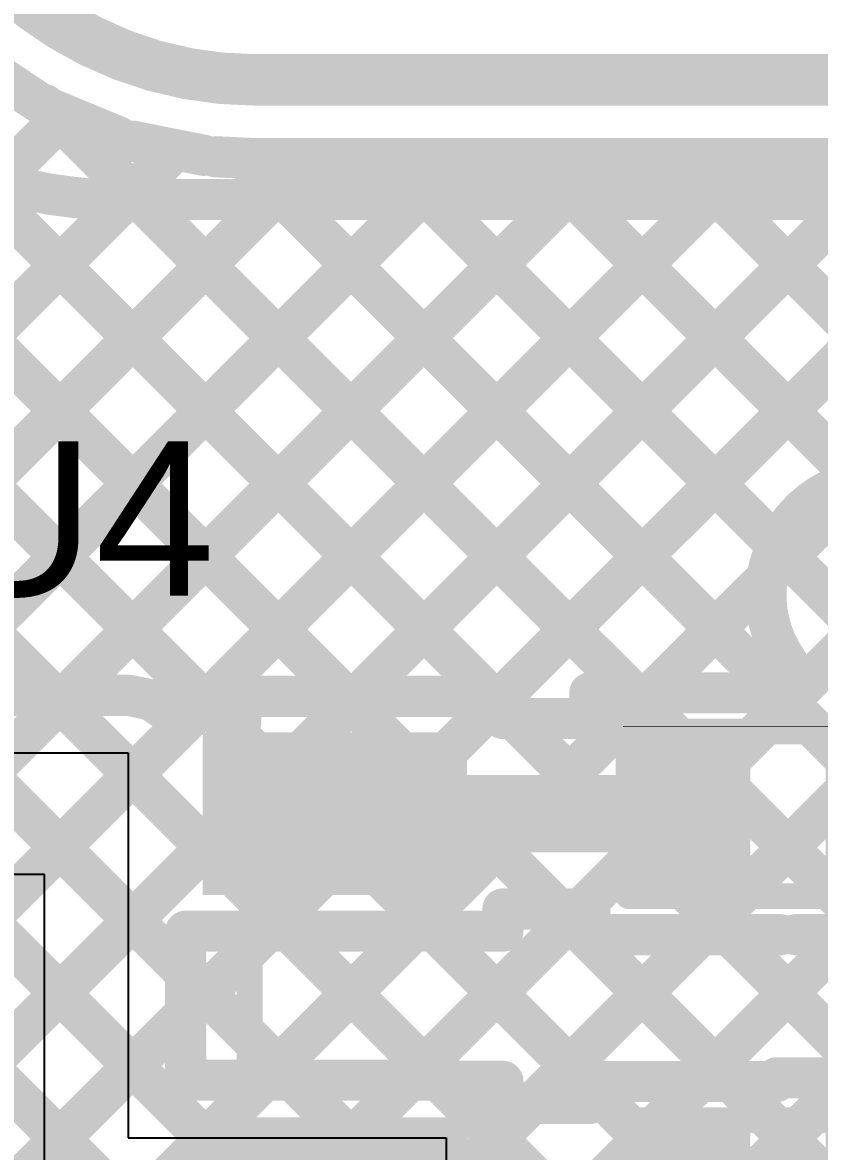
# Model space of a CAD drawing. Header units: inches. Extents: x -17 to 443, y -40 to 218.
# Drawn here: x 108.61 to 112.54, y 156.57 to 162.14 of the extents above; entities that cross this region are included whole.
import ezdxf

# ---------------------------------------------------------------- set-up
doc = ezdxf.new("R2010")
doc.units = ezdxf.units.IN
for name, color, linetype in [('Board Outline', 216, 'Continuous'), ('Bottom Layer', 5, 'Continuous'), ('Fabrication', 76, 'Continuous'), ('Top Layer', 1, 'Continuous'), ('Top Overlay', 2, 'Continuous'), ('Top Paste', 8, 'Continuous'), ('Top Solder', 216, 'Continuous')]:
    doc.layers.add(name, color=color, linetype=linetype)
doc.styles.add('Arial', font='', dxfattribs={"height": 0.2})
doc.styles.add('Arial Black_Bold', font='', dxfattribs={"height": 0.2})
doc.styles.get('Arial').set_extended_font_data('Arial')
doc.styles.get('Arial Black_Bold').set_extended_font_data('Arial Black', bold=True)

# ---------------------------------------------------------------- blocks, each defined once
blk = doc.blocks.new('S______B______0402_13')
at = {"layer": 'Top Layer'}
for points in [[(-0.6985, -0.3175), (-0.6985, 0.3175), (-0.2413, 0.3175), (-0.2413, -0.3175)], [(0.2413, -0.3175), (0.2413, 0.3175), (0.6985, 0.3175), (0.6985, -0.3175)]]:
    blk.add_hatch(color=1, dxfattribs=at).paths.add_polyline_path(points)
at = {"layer": 'Top Paste'}
for points in [[(-0.6985, -0.3175), (-0.6985, 0.3175), (-0.2413, 0.3175), (-0.2413, -0.3175)], [(0.2413, -0.3175), (0.2413, 0.3175), (0.6985, 0.3175), (0.6985, -0.3175)]]:
    blk.add_hatch(color=8, dxfattribs=at).paths.add_polyline_path(points)
at = {"layer": 'Top Solder'}
for points in [[(-0.7535, -0.3725), (-0.7535, 0.3725), (-0.1863, 0.3725), (-0.1863, -0.3725)], [(0.1863, -0.3725), (0.1863, 0.3725), (0.7535, 0.3725), (0.7535, -0.3725)]]:
    blk.add_hatch(color=216, dxfattribs=at).paths.add_polyline_path(points)
at = {"layer": 'Top Overlay'}
for points in [[(0.7874, 0.4064, 0.127, 0.127, 0), (-0.7874, 0.4064, 0.127, 0.127, 0)], [(-0.7874, 0.4064, 0.127, 0.127, 0), (-0.7874, -0.4064, 0.127, 0.127, 0)], [(0.7874, 0.4064, 0.127, 0.127, 0), (0.7874, -0.4064, 0.127, 0.127, 0)], [(0.7874, -0.4064, 0.127, 0.127, 0), (-0.7874, -0.4064, 0.127, 0.127, 0)], [(0.8128, -0.4318, 0.00323, 0.00323, 0), (-0.8128, -0.4318, 0.00323, 0.00323, 0)]]:
    blk.add_lwpolyline(points, format="xyseb", dxfattribs=at)
for points in [[(-0.8191, 0.4064, 0.0635, 0.0635, 1), (-0.7556, 0.4064, 0.0635, 0.0635, 1)], [(-0.8191, 0.4064, 0.0635, 0.0635, 1), (-0.7556, 0.4064, 0.0635, 0.0635, 1)], [(0.7556, 0.4064, 0.0635, 0.0635, 1), (0.8191, 0.4064, 0.0635, 0.0635, 1)], [(0.7556, 0.4064, 0.0635, 0.0635, 1), (0.8191, 0.4064, 0.0635, 0.0635, 1)], [(-0.8191, -0.4064, 0.0635, 0.0635, 1), (-0.7556, -0.4064, 0.0635, 0.0635, 1)], [(-0.8191, -0.4064, 0.0635, 0.0635, 1), (-0.7556, -0.4064, 0.0635, 0.0635, 1)], [(0.7556, -0.4064, 0.0635, 0.0635, 1), (0.8191, -0.4064, 0.0635, 0.0635, 1)], [(0.7556, -0.4064, 0.0635, 0.0635, 1), (0.8191, -0.4064, 0.0635, 0.0635, 1)], [(-0.8136, -0.4318, 0.00161, 0.00161, 1), (-0.812, -0.4318, 0.00161, 0.00161, 1)], [(0.812, -0.4318, 0.00161, 0.00161, 1), (0.8136, -0.4318, 0.00161, 0.00161, 1)]]:
    blk.add_lwpolyline(points, format="xyseb", close=True, dxfattribs=at)
at = {"layer": 'Top Overlay', "style": 'Arial Black_Bold'}
blk.add_text('SB9', height=1.27, rotation=-180, dxfattribs=at).set_placement((-1.1726, 0.4156))
blk = doc.blocks.new('SOT_23_5_83')
at = {"layer": 'Top Layer'}
for points in [[(-1.85, 1.25), (-0.75, 1.25), (-0.75, 0.65), (-1.85, 0.65)], [(0.75, 1.25), (1.85, 1.25), (1.85, 0.65), (0.75, 0.65)], [(-1.85, 0.3), (-0.75, 0.3), (-0.75, -0.3), (-1.85, -0.3)], [(-1.85, -0.65), (-0.75, -0.65), (-0.75, -1.25), (-1.85, -1.25)], [(0.75, -0.65), (1.85, -0.65), (1.85, -1.25), (0.75, -1.25)]]:
    blk.add_hatch(color=1, dxfattribs=at).paths.add_polyline_path(points)
at = {"layer": 'Top Paste'}
for points in [[(-1.85, 1.25), (-0.75, 1.25), (-0.75, 0.65), (-1.85, 0.65)], [(0.75, 1.25), (1.85, 1.25), (1.85, 0.65), (0.75, 0.65)], [(-1.85, 0.3), (-0.75, 0.3), (-0.75, -0.3), (-1.85, -0.3)], [(-1.85, -0.65), (-0.75, -0.65), (-0.75, -1.25), (-1.85, -1.25)], [(0.75, -0.65), (1.85, -0.65), (1.85, -1.25), (0.75, -1.25)]]:
    blk.add_hatch(color=8, dxfattribs=at).paths.add_polyline_path(points)
at = {"layer": 'Top Solder'}
for points in [[(-1.9516, 1.3516), (-0.6484, 1.3516), (-0.6484, 0.5484), (-1.9516, 0.5484)], [(0.6484, 1.3516), (1.9516, 1.3516), (1.9516, 0.5484), (0.6484, 0.5484)], [(-1.9516, 0.4016), (-0.6484, 0.4016), (-0.6484, -0.4016), (-1.9516, -0.4016)], [(-1.9516, -0.5484), (-0.6484, -0.5484), (-0.6484, -1.3516), (-1.9516, -1.3516)], [(0.6484, -0.5484), (1.9516, -0.5484), (1.9516, -1.3516), (0.6484, -1.3516)]]:
    blk.add_hatch(color=216, dxfattribs=at).paths.add_polyline_path(points)
at = {"layer": 'Top Overlay'}
for points in [[(-0.879, 1.4986, 0.127, 0.127, 0), (0.8736, 1.4986, 0.127, 0.127, 0)], [(-0.879, 1.3986, 0.127, 0.127, 0), (-0.879, 1.4986, 0.127, 0.127, 0)], [(0.8736, 1.4986, 0.127, 0.127, 0), (0.8736, 1.3986, 0.127, 0.127, 0)], [(-2.1336, 1.0668, 0.127, 0.127, 0), (-2.0066, 0.9398, 0.127, 0.127, 0)], [(-2.1336, 0.8128, 0.127, 0.127, 0), (-2.1336, 1.0668, 0.127, 0.127, 0)], [(-2.1336, 0.8128, 0.127, 0.127, 0), (-2.0066, 0.9398, 0.127, 0.127, 0)], [(0.88, 0.44, 0.127, 0.127, 0), (0.88, -0.418, 0.127, 0.127, 0)], [(-0.879, -1.4986, 0.127, 0.127, 0), (-0.879, -1.3986, 0.127, 0.127, 0)], [(0.8736, -1.4986, 0.127, 0.127, 0), (0.8736, -1.3986, 0.127, 0.127, 0)], [(-0.879, -1.4986, 0.127, 0.127, 0), (0.8736, -1.4986, 0.127, 0.127, 0)]]:
    blk.add_lwpolyline(points, format="xyseb", dxfattribs=at)
for points in [[(-0.9108, 1.4986, 0.0635, 0.0635, 1), (-0.8473, 1.4986, 0.0635, 0.0635, 1)], [(-0.9108, 1.4986, 0.0635, 0.0635, 1), (-0.8473, 1.4986, 0.0635, 0.0635, 1)], [(0.8418, 1.4986, 0.0635, 0.0635, 1), (0.9053, 1.4986, 0.0635, 0.0635, 1)], [(0.8418, 1.4986, 0.0635, 0.0635, 1), (0.9053, 1.4986, 0.0635, 0.0635, 1)], [(-0.9108, 1.3986, 0.0635, 0.0635, 1), (-0.8473, 1.3986, 0.0635, 0.0635, 1)], [(0.8418, 1.3986, 0.0635, 0.0635, 1), (0.9053, 1.3986, 0.0635, 0.0635, 1)], [(-2.1654, 1.0668, 0.0635, 0.0635, 1), (-2.1019, 1.0668, 0.0635, 0.0635, 1)], [(-2.1654, 1.0668, 0.0635, 0.0635, 1), (-2.1019, 1.0668, 0.0635, 0.0635, 1)], [(-2.0383, 0.9398, 0.0635, 0.0635, 1), (-1.9748, 0.9398, 0.0635, 0.0635, 1)], [(-2.0383, 0.9398, 0.0635, 0.0635, 1), (-1.9748, 0.9398, 0.0635, 0.0635, 1)], [(-2.1654, 0.8128, 0.0635, 0.0635, 1), (-2.1019, 0.8128, 0.0635, 0.0635, 1)], [(-2.1654, 0.8128, 0.0635, 0.0635, 1), (-2.1019, 0.8128, 0.0635, 0.0635, 1)], [(0.8483, 0.44, 0.0635, 0.0635, 1), (0.9118, 0.44, 0.0635, 0.0635, 1)], [(0.8483, -0.418, 0.0635, 0.0635, 1), (0.9118, -0.418, 0.0635, 0.0635, 1)], [(-0.9108, -1.3986, 0.0635, 0.0635, 1), (-0.8473, -1.3986, 0.0635, 0.0635, 1)], [(0.8418, -1.3986, 0.0635, 0.0635, 1), (0.9053, -1.3986, 0.0635, 0.0635, 1)], [(-0.9108, -1.4986, 0.0635, 0.0635, 1), (-0.8473, -1.4986, 0.0635, 0.0635, 1)], [(-0.9108, -1.4986, 0.0635, 0.0635, 1), (-0.8473, -1.4986, 0.0635, 0.0635, 1)], [(0.8418, -1.4986, 0.0635, 0.0635, 1), (0.9053, -1.4986, 0.0635, 0.0635, 1)], [(0.8418, -1.4986, 0.0635, 0.0635, 1), (0.9053, -1.4986, 0.0635, 0.0635, 1)]]:
    blk.add_lwpolyline(points, format="xyseb", close=True, dxfattribs=at)
blk = doc.blocks.new('S______B______0402_137')
at = {"layer": 'Top Layer'}
for points in [[(-0.6985, -0.3175), (-0.6985, 0.3175), (-0.2413, 0.3175), (-0.2413, -0.3175)], [(0.2413, -0.3175), (0.2413, 0.3175), (0.6985, 0.3175), (0.6985, -0.3175)]]:
    blk.add_hatch(color=1, dxfattribs=at).paths.add_polyline_path(points)
at = {"layer": 'Top Paste'}
for points in [[(-0.6985, -0.3175), (-0.6985, 0.3175), (-0.2413, 0.3175), (-0.2413, -0.3175)], [(0.2413, -0.3175), (0.2413, 0.3175), (0.6985, 0.3175), (0.6985, -0.3175)]]:
    blk.add_hatch(color=8, dxfattribs=at).paths.add_polyline_path(points)
at = {"layer": 'Top Solder'}
for points in [[(-0.7535, -0.3725), (-0.7535, 0.3725), (-0.1863, 0.3725), (-0.1863, -0.3725)], [(0.1863, -0.3725), (0.1863, 0.3725), (0.7535, 0.3725), (0.7535, -0.3725)]]:
    blk.add_hatch(color=216, dxfattribs=at).paths.add_polyline_path(points)
at = {"layer": 'Top Overlay'}
for points in [[(-0.7874, 0.4064, 0.127, 0.127, 0), (0.7874, 0.4064, 0.127, 0.127, 0)], [(-0.7874, -0.4064, 0.127, 0.127, 0), (-0.7874, 0.4064, 0.127, 0.127, 0)], [(0.7874, -0.4064, 0.127, 0.127, 0), (0.7874, 0.4064, 0.127, 0.127, 0)], [(-0.7874, -0.4064, 0.127, 0.127, 0), (0.7874, -0.4064, 0.127, 0.127, 0)], [(-0.8128, -0.4318, 0.00323, 0.00323, 0), (0.8128, -0.4318, 0.00323, 0.00323, 0)]]:
    blk.add_lwpolyline(points, format="xyseb", dxfattribs=at)
for points in [[(-0.8191, 0.4064, 0.0635, 0.0635, 1), (-0.7556, 0.4064, 0.0635, 0.0635, 1)], [(-0.8191, 0.4064, 0.0635, 0.0635, 1), (-0.7556, 0.4064, 0.0635, 0.0635, 1)], [(0.7556, 0.4064, 0.0635, 0.0635, 1), (0.8191, 0.4064, 0.0635, 0.0635, 1)], [(0.7556, 0.4064, 0.0635, 0.0635, 1), (0.8191, 0.4064, 0.0635, 0.0635, 1)], [(-0.8191, -0.4064, 0.0635, 0.0635, 1), (-0.7556, -0.4064, 0.0635, 0.0635, 1)], [(-0.8191, -0.4064, 0.0635, 0.0635, 1), (-0.7556, -0.4064, 0.0635, 0.0635, 1)], [(0.7556, -0.4064, 0.0635, 0.0635, 1), (0.8191, -0.4064, 0.0635, 0.0635, 1)], [(0.7556, -0.4064, 0.0635, 0.0635, 1), (0.8191, -0.4064, 0.0635, 0.0635, 1)], [(-0.8136, -0.4318, 0.00161, 0.00161, 1), (-0.812, -0.4318, 0.00161, 0.00161, 1)], [(0.812, -0.4318, 0.00161, 0.00161, 1), (0.8136, -0.4318, 0.00161, 0.00161, 1)]]:
    blk.add_lwpolyline(points, format="xyseb", close=True, dxfattribs=at)

msp = doc.modelspace()

# ---------------------------------------------------------------- linework, layer by layer
at = {"layer": 'Board Outline'}
for points in [[(109.7558, 161.8565, 0.127, 0.127, -0.414214), (107.9393, 163.6729, 0.127, 0.127, 0)], [(109.7558, 161.8565, 0.127, 0.127, 0), (114.3968, 161.8565, 0.127, 0.127, 0)]]:
    msp.add_lwpolyline(points, format="xyseb", dxfattribs=at)
msp.add_lwpolyline([(109.724, 161.8565, 0.0635, 0.0635, 1), (109.7875, 161.8565, 0.0635, 0.0635, 1)], format="xyseb", close=True, dxfattribs=at)
msp.add_lwpolyline([(109.724, 161.8565, 0.0635, 0.0635, 1), (109.7875, 161.8565, 0.0635, 0.0635, 1)], format="xyseb", close=True, dxfattribs=at)
at = {"layer": 'Bottom Layer'}
for points in [[(101.3518, 165.5077, 0.2032, 0.2032, 0), (116.192, 150.6674, 0.2032, 0.2032, 0)], [(102.0702, 165.5077, 0.2032, 0.2032, 0), (116.192, 151.3858, 0.2032, 0.2032, 0)], [(102.7886, 165.5077, 0.2032, 0.2032, 0), (116.192, 152.1042, 0.2032, 0.2032, 0)], [(103.507, 165.5077, 0.2032, 0.2032, 0), (116.192, 152.8227, 0.2032, 0.2032, 0)], [(100.7553, 165.3857, 0.2032, 0.2032, 0), (116.192, 149.949, 0.2032, 0.2032, 0)], [(108.3198, 161.4133, 0.2032, 0.2032, 0), (116.192, 153.5411, 0.2032, 0.2032, 0)], [(108.8717, 161.2752, 0.2032, 0.2032, -0.049133), (108.4986, 161.3494, 0.2032, 0.2032, 0)], [(105.5188, 154.7936, 0.2032, 0.2032, 0), (111.991, 161.2659, 0.2032, 0.2032, 0)], [(105.5188, 155.5121, 0.2032, 0.2032, 0), (111.2726, 161.2659, 0.2032, 0.2032, 0)], [(105.5188, 154.0752, 0.2032, 0.2032, 0), (112.7094, 161.2659, 0.2032, 0.2032, 0)], [(105.5188, 156.9489, 0.2032, 0.2032, 0), (109.8357, 161.2659, 0.2032, 0.2032, 0)], [(105.5188, 157.6673, 0.2032, 0.2032, 0), (109.1173, 161.2659, 0.2032, 0.2032, 0)], [(105.5188, 156.2305, 0.2032, 0.2032, 0), (110.5541, 161.2659, 0.2032, 0.2032, 0)], [(105.5188, 153.3568, 0.2032, 0.2032, 0), (113.4278, 161.2659, 0.2032, 0.2032, 0)], [(106.7748, 153.8944, 0.2032, 0.2032, 0), (114.1462, 161.2659, 0.2032, 0.2032, 0)], [(109.0617, 161.2659, 0.2032, 0.2032, -0.024524), (108.8717, 161.2752, 0.2032, 0.2032, 0)], [(109.0619, 161.2659, 0.2032, 0.2032, 0), (114.2422, 161.2659, 0.2032, 0.2032, 0)], [(109.1857, 161.2659, 0.2032, 0.2032, 0), (116.192, 154.2595, 0.2032, 0.2032, 0)], [(109.9041, 161.2659, 0.2032, 0.2032, 0), (116.192, 154.9779, 0.2032, 0.2032, 0)], [(110.6225, 161.2659, 0.2032, 0.2032, 0), (116.192, 155.6963, 0.2032, 0.2032, 0)], [(111.3409, 161.2659, 0.2032, 0.2032, 0), (116.192, 156.4148, 0.2032, 0.2032, 0)], [(112.0594, 161.2659, 0.2032, 0.2032, 0), (116.192, 157.1332, 0.2032, 0.2032, 0)], [(107.0615, 153.4628, 0.2032, 0.2032, 0), (114.7871, 161.1883, 0.2032, 0.2032, 0)], [(106.9564, 152.6392, 0.2032, 0.2032, 0), (115.2825, 160.9653, 0.2032, 0.2032, 0)], [(106.9564, 151.9208, 0.2032, 0.2032, 0), (115.6747, 160.6391, 0.2032, 0.2032, 0)], [(106.9564, 151.2023, 0.2032, 0.2032, 0), (115.9714, 160.2173, 0.2032, 0.2032, 0)], [(105.7096, 159.713, 0.2032, 0.2032, 0), (114.1626, 151.26, 0.2032, 0.2032, 0)]]:
    msp.add_lwpolyline(points, format="xyseb", dxfattribs=at)
for points in [[(108.8209, 161.2752, 0.1016, 0.1016, 1), (108.9225, 161.2752, 0.1016, 0.1016, 1)], [(108.8209, 161.2752, 0.1016, 0.1016, 1), (108.9225, 161.2752, 0.1016, 0.1016, 1)], [(109.0109, 161.2659, 0.1016, 0.1016, 1), (109.1125, 161.2659, 0.1016, 0.1016, 1)], [(109.0111, 161.2659, 0.1016, 0.1016, 1), (109.1127, 161.2659, 0.1016, 0.1016, 1)], [(109.0665, 161.2659, 0.1016, 0.1016, 1), (109.1681, 161.2659, 0.1016, 0.1016, 1)], [(109.1349, 161.2659, 0.1016, 0.1016, 1), (109.2365, 161.2659, 0.1016, 0.1016, 1)], [(109.7849, 161.2659, 0.1016, 0.1016, 1), (109.8865, 161.2659, 0.1016, 0.1016, 1)], [(109.8533, 161.2659, 0.1016, 0.1016, 1), (109.9549, 161.2659, 0.1016, 0.1016, 1)], [(110.5033, 161.2659, 0.1016, 0.1016, 1), (110.6049, 161.2659, 0.1016, 0.1016, 1)], [(110.5717, 161.2659, 0.1016, 0.1016, 1), (110.6733, 161.2659, 0.1016, 0.1016, 1)], [(111.2218, 161.2659, 0.1016, 0.1016, 1), (111.3234, 161.2659, 0.1016, 0.1016, 1)], [(111.2901, 161.2659, 0.1016, 0.1016, 1), (111.3917, 161.2659, 0.1016, 0.1016, 1)], [(111.9402, 161.2659, 0.1016, 0.1016, 1), (112.0418, 161.2659, 0.1016, 0.1016, 1)], [(112.0086, 161.2659, 0.1016, 0.1016, 1), (112.1102, 161.2659, 0.1016, 0.1016, 1)]]:
    msp.add_lwpolyline(points, format="xyseb", close=True, dxfattribs=at)
at = {"layer": 'Fabrication'}
for points in [[(109.7558, 161.8565, 0.254, 0.254, -0.414214), (107.9393, 163.6729, 0.254, 0.254, 0)], [(109.7558, 161.8565, 0.254, 0.254, 0), (114.3968, 161.8565, 0.254, 0.254, 0)]]:
    msp.add_lwpolyline(points, format="xyseb", dxfattribs=at)
msp.add_lwpolyline([(109.6923, 161.8565, 0.127, 0.127, 1), (109.8193, 161.8565, 0.127, 0.127, 1)], format="xyseb", close=True, dxfattribs=at)
msp.add_lwpolyline([(109.6923, 161.8565, 0.127, 0.127, 1), (109.8193, 161.8565, 0.127, 0.127, 1)], format="xyseb", close=True, dxfattribs=at)
at = {"layer": 'Top Layer'}
for p, q in [((106.9987, 158.5345), (109.1283, 158.5345)), ((109.1283, 158.5345), (109.1283, 156.6345)), ((108.7164, 157.9345), (106.9987, 157.9345)), ((108.7164, 156.0345), (108.7164, 157.9345)), ((109.1283, 156.6345), (110.6987, 156.6345)), ((110.6987, 156.6345), (110.6987, 156.0345))]:
    msp.add_line(p, q, dxfattribs=at)
for points in [[(101.2357, 168.4974, 0.2032, 0.2032, 0), (110.9192, 158.8139, 0.2032, 0.2032, 0)], [(104.8248, 164.1899, 0.2032, 0.2032, 0), (110.2008, 158.8139, 0.2032, 0.2032, 0)], [(104.8267, 163.4696, 0.2032, 0.2032, 0), (109.4824, 158.8139, 0.2032, 0.2032, 0)], [(104.8267, 162.7512, 0.2032, 0.2032, 0), (108.7585, 158.8194, 0.2032, 0.2032, 0)], [(108.3876, 161.9458, 0.2032, 0.2032, 0), (108.6837, 161.748, 0.2032, 0.2032, 0)], [(108.7176, 161.7339, 0.2032, 0.2032, 0), (111.6201, 158.8314, 0.2032, 0.2032, 0)], [(108.7509, 161.7121, 0.2032, 0.2032, 0), (109.0798, 161.5758, 0.2032, 0.2032, 0)], [(105.7626, 158.6296, 0.2032, 0.2032, 0), (108.8175, 161.6845, 0.2032, 0.2032, 0)], [(109.1527, 161.5537, 0.2032, 0.2032, 0), (109.502, 161.4842, 0.2032, 0.2032, 0)], [(105.7626, 157.9111, 0.2032, 0.2032, 0), (109.3633, 161.5118, 0.2032, 0.2032, 0)], [(105.7626, 157.9111, 0.2032, 0.2032, 0), (109.3633, 161.5118, 0.2032, 0.2032, 0)], [(107.3892, 158.8194, 0.2032, 0.2032, 0), (110.0379, 161.468, 0.2032, 0.2032, 0)], [(108.1077, 158.8194, 0.2032, 0.2032, 0), (110.7563, 161.468, 0.2032, 0.2032, 0)], [(108.8261, 158.8194, 0.2032, 0.2032, 0), (111.4747, 161.468, 0.2032, 0.2032, 0)], [(109.539, 158.8139, 0.2032, 0.2032, 0), (112.1931, 161.468, 0.2032, 0.2032, 0)], [(109.5587, 161.4772, 0.2032, 0.2032, 0), (109.7367, 161.4685, 0.2032, 0.2032, 0)], [(109.6997, 161.4703, 0.2032, 0.2032, 0), (112.3385, 158.8314, 0.2032, 0.2032, 0)], [(109.7558, 161.468, 0.2032, 0.2032, 0), (114.3968, 161.468, 0.2032, 0.2032, 0)], [(110.2575, 158.8139, 0.2032, 0.2032, 0), (112.9116, 161.468, 0.2032, 0.2032, 0)], [(110.4204, 161.468, 0.2032, 0.2032, 0), (112.329, 159.5593, 0.2032, 0.2032, 0)], [(110.9759, 158.8139, 0.2032, 0.2032, 0), (113.63, 161.468, 0.2032, 0.2032, 0)], [(111.1388, 161.468, 0.2032, 0.2032, 0), (112.7259, 159.8809, 0.2032, 0.2032, 0)], [(111.8572, 161.468, 0.2032, 0.2032, 0), (116.5479, 156.7773, 0.2032, 0.2032, 0)], [(112.5756, 161.468, 0.2032, 0.2032, 0), (116.5479, 157.4957, 0.2032, 0.2032, 0)], [(112.385, 158.977, 0.2032, 0.2032, -1.373923), (113.4343, 159.316, 0.2032, 0.2032, 0)], [(111.7118, 158.8314, 0.2032, 0.2032, 0), (112.2818, 159.4014, 0.2032, 0.2032, 0)], [(112.385, 158.8314, 0.2032, 0.2032, 0), (112.385, 158.977, 0.2032, 0.2032, 0)], [(106.9987, 158.8194, 0.2032, 0.2032, 0), (109.1283, 158.8194, 0.2032, 0.2032, 0)], [(109.1283, 158.8194, 0.2032, 0.2032, 0), (109.2373, 158.7977, 0.2032, 0.2032, 0)], [(109.2373, 158.7977, 0.2032, 0.2032, 0), (109.3193, 158.7429, 0.2032, 0.2032, 0)], [(109.3193, 158.8139, 0.2032, 0.2032, 0), (110.9781, 158.8139, 0.2032, 0.2032, 0)], [(110.9192, 158.8139, 0.2032, 0.2032, 0), (110.9781, 158.755, 0.2032, 0.2032, 0)], [(110.9781, 158.7044, 0.2032, 0.2032, 0), (110.9781, 158.8139, 0.2032, 0.2032, 0)], [(111.4071, 158.8314, 0.2032, 0.2032, 0), (112.3469, 158.8314, 0.2032, 0.2032, 0)], [(111.4071, 158.7044, 0.2032, 0.2032, 0), (111.4071, 158.8314, 0.2032, 0.2032, 0)], [(110.9781, 158.7044, 0.2032, 0.2032, 0), (111.4071, 158.7044, 0.2032, 0.2032, 0)], [(110.1487, 158.2345, 0.381, 0.381, 0), (111.8967, 158.2345, 0.381, 0.381, 0)], [(110.5182, 156.9194, 0.2032, 0.2032, 0), (111.3634, 157.7646, 0.2032, 0.2032, 0)], [(110.9781, 157.7646, 0.2032, 0.2032, 0), (111.4071, 157.7646, 0.2032, 0.2032, 0)], [(110.9781, 157.6551, 0.2032, 0.2032, 0), (110.9781, 157.7646, 0.2032, 0.2032, 0)], [(111.2501, 157.7646, 0.2032, 0.2032, 0), (112.1017, 156.913, 0.2032, 0.2032, 0)], [(111.4071, 157.6376, 0.2032, 0.2032, 0), (111.4071, 157.7646, 0.2032, 0.2032, 0)], [(109.4131, 157.6551, 0.2032, 0.2032, 0), (110.9781, 157.6551, 0.2032, 0.2032, 0)], [(109.4131, 157.2512, 0.2032, 0.2032, 0), (109.8171, 157.6551, 0.2032, 0.2032, 0)], [(109.4131, 156.9194, 0.2032, 0.2032, 0), (109.4131, 157.6551, 0.2032, 0.2032, 0)], [(109.7998, 156.9194, 0.2032, 0.2032, 0), (110.5355, 157.6551, 0.2032, 0.2032, 0)], [(109.9227, 157.6551, 0.2032, 0.2032, 0), (110.6585, 156.9194, 0.2032, 0.2032, 0)], [(110.6412, 157.6551, 0.2032, 0.2032, 0), (111.4071, 156.8892, 0.2032, 0.2032, 0)], [(111.1216, 156.8044, 0.2032, 0.2032, 0), (111.9548, 157.6376, 0.2032, 0.2032, 0)], [(111.4071, 157.6376, 0.2032, 0.2032, 0), (112.3469, 157.6376, 0.2032, 0.2032, 0)], [(111.9487, 156.913, 0.2032, 0.2032, 0), (112.6733, 157.6376, 0.2032, 0.2032, 0)], [(112.0955, 157.6376, 0.2032, 0.2032, 0), (112.8017, 156.9314, 0.2032, 0.2032, 0)], [(112.4231, 157.6376, 0.2032, 0.2032, 0), (113.3629, 157.6376, 0.2032, 0.2032, 0)], [(109.4131, 157.4463, 0.2032, 0.2032, 0), (109.94, 156.9194, 0.2032, 0.2032, 0)], [(109.4131, 156.9194, 0.2032, 0.2032, 0), (110.6987, 156.9194, 0.2032, 0.2032, 0)], [(110.7262, 156.9139, 0.2032, 0.2032, 0), (110.9781, 156.9139, 0.2032, 0.2032, 0)], [(110.7262, 156.9139, 0.2032, 0.2032, 0), (110.8077, 156.8977, 0.2032, 0.2032, 0)], [(110.9781, 156.8044, 0.2032, 0.2032, 0), (110.9781, 156.9139, 0.2032, 0.2032, 0)], [(111.4071, 156.913, 0.2032, 0.2032, 0), (112.3285, 156.913, 0.2032, 0.2032, 0)], [(111.4071, 156.8044, 0.2032, 0.2032, 0), (111.4071, 156.913, 0.2032, 0.2032, 0)], [(112.3285, 156.9314, 0.2032, 0.2032, 0), (114.2954, 156.9314, 0.2032, 0.2032, 0)], [(110.8077, 156.8977, 0.2032, 0.2032, 0), (110.9001, 156.8359, 0.2032, 0.2032, 0)], [(110.9781, 156.8044, 0.2032, 0.2032, 0), (111.4071, 156.8044, 0.2032, 0.2032, 0)]]:
    msp.add_lwpolyline(points, format="xyseb", dxfattribs=at)
for points in [[(108.6329, 161.748, 0.1016, 0.1016, 1), (108.7345, 161.748, 0.1016, 0.1016, 1)], [(108.6668, 161.7339, 0.1016, 0.1016, 1), (108.7684, 161.7339, 0.1016, 0.1016, 1)], [(108.7001, 161.7121, 0.1016, 0.1016, 1), (108.8017, 161.7121, 0.1016, 0.1016, 1)], [(108.7667, 161.6845, 0.1016, 0.1016, 1), (108.8683, 161.6845, 0.1016, 0.1016, 1)], [(109.029, 161.5758, 0.1016, 0.1016, 1), (109.1306, 161.5758, 0.1016, 0.1016, 1)], [(109.1019, 161.5537, 0.1016, 0.1016, 1), (109.2035, 161.5537, 0.1016, 0.1016, 1)], [(109.3125, 161.5118, 0.1016, 0.1016, 1), (109.4141, 161.5118, 0.1016, 0.1016, 1)], [(109.3125, 161.5118, 0.1016, 0.1016, 1), (109.4141, 161.5118, 0.1016, 0.1016, 1)], [(109.4512, 161.4842, 0.1016, 0.1016, 1), (109.5528, 161.4842, 0.1016, 0.1016, 1)], [(109.5079, 161.4772, 0.1016, 0.1016, 1), (109.6095, 161.4772, 0.1016, 0.1016, 1)], [(109.6489, 161.4703, 0.1016, 0.1016, 1), (109.7505, 161.4703, 0.1016, 0.1016, 1)], [(109.6859, 161.4685, 0.1016, 0.1016, 1), (109.7875, 161.4685, 0.1016, 0.1016, 1)], [(109.705, 161.468, 0.1016, 0.1016, 1), (109.8066, 161.468, 0.1016, 0.1016, 1)], [(109.9871, 161.468, 0.1016, 0.1016, 1), (110.0887, 161.468, 0.1016, 0.1016, 1)], [(110.3696, 161.468, 0.1016, 0.1016, 1), (110.4712, 161.468, 0.1016, 0.1016, 1)], [(110.7055, 161.468, 0.1016, 0.1016, 1), (110.8071, 161.468, 0.1016, 0.1016, 1)], [(111.088, 161.468, 0.1016, 0.1016, 1), (111.1896, 161.468, 0.1016, 0.1016, 1)], [(111.4239, 161.468, 0.1016, 0.1016, 1), (111.5255, 161.468, 0.1016, 0.1016, 1)], [(111.8064, 161.468, 0.1016, 0.1016, 1), (111.908, 161.468, 0.1016, 0.1016, 1)], [(112.1423, 161.468, 0.1016, 0.1016, 1), (112.2439, 161.468, 0.1016, 0.1016, 1)], [(112.5248, 161.468, 0.1016, 0.1016, 1), (112.6264, 161.468, 0.1016, 0.1016, 1)], [(112.2782, 159.5593, 0.1016, 0.1016, 1), (112.3798, 159.5593, 0.1016, 0.1016, 1)], [(112.231, 159.4014, 0.1016, 0.1016, 1), (112.3326, 159.4014, 0.1016, 0.1016, 1)], [(112.3342, 158.977, 0.1016, 0.1016, 1), (112.4358, 158.977, 0.1016, 0.1016, 1)], [(112.3342, 158.977, 0.1016, 0.1016, 1), (112.4358, 158.977, 0.1016, 0.1016, 1)], [(108.7077, 158.8194, 0.1016, 0.1016, 1), (108.8093, 158.8194, 0.1016, 0.1016, 1)], [(108.7753, 158.8194, 0.1016, 0.1016, 1), (108.8769, 158.8194, 0.1016, 0.1016, 1)], [(109.0775, 158.8194, 0.1016, 0.1016, 1), (109.1791, 158.8194, 0.1016, 0.1016, 1)], [(109.0775, 158.8194, 0.1016, 0.1016, 1), (109.1791, 158.8194, 0.1016, 0.1016, 1)], [(109.1865, 158.7977, 0.1016, 0.1016, 1), (109.2881, 158.7977, 0.1016, 0.1016, 1)], [(109.1865, 158.7977, 0.1016, 0.1016, 1), (109.2881, 158.7977, 0.1016, 0.1016, 1)], [(109.2685, 158.8139, 0.1016, 0.1016, 1), (109.3701, 158.8139, 0.1016, 0.1016, 1)], [(109.4316, 158.8139, 0.1016, 0.1016, 1), (109.5332, 158.8139, 0.1016, 0.1016, 1)], [(109.4882, 158.8139, 0.1016, 0.1016, 1), (109.5898, 158.8139, 0.1016, 0.1016, 1)], [(110.15, 158.8139, 0.1016, 0.1016, 1), (110.2516, 158.8139, 0.1016, 0.1016, 1)], [(110.2067, 158.8139, 0.1016, 0.1016, 1), (110.3083, 158.8139, 0.1016, 0.1016, 1)], [(110.8684, 158.8139, 0.1016, 0.1016, 1), (110.97, 158.8139, 0.1016, 0.1016, 1)], [(110.8684, 158.8139, 0.1016, 0.1016, 1), (110.97, 158.8139, 0.1016, 0.1016, 1)], [(110.9251, 158.8139, 0.1016, 0.1016, 1), (111.0267, 158.8139, 0.1016, 0.1016, 1)], [(110.9273, 158.8139, 0.1016, 0.1016, 1), (111.0289, 158.8139, 0.1016, 0.1016, 1)], [(110.9273, 158.8139, 0.1016, 0.1016, 1), (111.0289, 158.8139, 0.1016, 0.1016, 1)], [(111.3563, 158.8314, 0.1016, 0.1016, 1), (111.4579, 158.8314, 0.1016, 0.1016, 1)], [(111.3563, 158.8314, 0.1016, 0.1016, 1), (111.4579, 158.8314, 0.1016, 0.1016, 1)], [(111.5693, 158.8314, 0.1016, 0.1016, 1), (111.6709, 158.8314, 0.1016, 0.1016, 1)], [(111.661, 158.8314, 0.1016, 0.1016, 1), (111.7626, 158.8314, 0.1016, 0.1016, 1)], [(112.2877, 158.8314, 0.1016, 0.1016, 1), (112.3893, 158.8314, 0.1016, 0.1016, 1)], [(112.2961, 158.8314, 0.1016, 0.1016, 1), (112.3977, 158.8314, 0.1016, 0.1016, 1)], [(112.3342, 158.8314, 0.1016, 0.1016, 1), (112.4358, 158.8314, 0.1016, 0.1016, 1)], [(109.2685, 158.7429, 0.1016, 0.1016, 1), (109.3701, 158.7429, 0.1016, 0.1016, 1)], [(110.9273, 158.755, 0.1016, 0.1016, 1), (111.0289, 158.755, 0.1016, 0.1016, 1)], [(110.9273, 158.7044, 0.1016, 0.1016, 1), (111.0289, 158.7044, 0.1016, 0.1016, 1)], [(110.9273, 158.7044, 0.1016, 0.1016, 1), (111.0289, 158.7044, 0.1016, 0.1016, 1)], [(111.3563, 158.7044, 0.1016, 0.1016, 1), (111.4579, 158.7044, 0.1016, 0.1016, 1)], [(111.3563, 158.7044, 0.1016, 0.1016, 1), (111.4579, 158.7044, 0.1016, 0.1016, 1)], [(110.0534, 158.2345, 0.1905, 0.1905, 1), (110.2439, 158.2345, 0.1905, 0.1905, 1)], [(111.8014, 158.2345, 0.1905, 0.1905, 1), (111.9919, 158.2345, 0.1905, 0.1905, 1)], [(110.9273, 157.7646, 0.1016, 0.1016, 1), (111.0289, 157.7646, 0.1016, 0.1016, 1)], [(110.9273, 157.7646, 0.1016, 0.1016, 1), (111.0289, 157.7646, 0.1016, 0.1016, 1)], [(111.1993, 157.7646, 0.1016, 0.1016, 1), (111.3009, 157.7646, 0.1016, 0.1016, 1)], [(111.3126, 157.7646, 0.1016, 0.1016, 1), (111.4142, 157.7646, 0.1016, 0.1016, 1)], [(111.3563, 157.7646, 0.1016, 0.1016, 1), (111.4579, 157.7646, 0.1016, 0.1016, 1)], [(111.3563, 157.7646, 0.1016, 0.1016, 1), (111.4579, 157.7646, 0.1016, 0.1016, 1)], [(109.3623, 157.6551, 0.1016, 0.1016, 1), (109.4639, 157.6551, 0.1016, 0.1016, 1)], [(109.3623, 157.6551, 0.1016, 0.1016, 1), (109.4639, 157.6551, 0.1016, 0.1016, 1)], [(109.7663, 157.6551, 0.1016, 0.1016, 1), (109.8679, 157.6551, 0.1016, 0.1016, 1)], [(109.8719, 157.6551, 0.1016, 0.1016, 1), (109.9735, 157.6551, 0.1016, 0.1016, 1)], [(110.4847, 157.6551, 0.1016, 0.1016, 1), (110.5863, 157.6551, 0.1016, 0.1016, 1)], [(110.5904, 157.6551, 0.1016, 0.1016, 1), (110.692, 157.6551, 0.1016, 0.1016, 1)], [(110.9273, 157.6551, 0.1016, 0.1016, 1), (111.0289, 157.6551, 0.1016, 0.1016, 1)], [(110.9273, 157.6551, 0.1016, 0.1016, 1), (111.0289, 157.6551, 0.1016, 0.1016, 1)], [(111.3563, 157.6376, 0.1016, 0.1016, 1), (111.4579, 157.6376, 0.1016, 0.1016, 1)], [(111.3563, 157.6376, 0.1016, 0.1016, 1), (111.4579, 157.6376, 0.1016, 0.1016, 1)], [(111.904, 157.6376, 0.1016, 0.1016, 1), (112.0056, 157.6376, 0.1016, 0.1016, 1)], [(112.0447, 157.6376, 0.1016, 0.1016, 1), (112.1463, 157.6376, 0.1016, 0.1016, 1)], [(112.2961, 157.6376, 0.1016, 0.1016, 1), (112.3977, 157.6376, 0.1016, 0.1016, 1)], [(112.3723, 157.6376, 0.1016, 0.1016, 1), (112.4739, 157.6376, 0.1016, 0.1016, 1)], [(109.3623, 157.4463, 0.1016, 0.1016, 1), (109.4639, 157.4463, 0.1016, 0.1016, 1)], [(109.3623, 157.2512, 0.1016, 0.1016, 1), (109.4639, 157.2512, 0.1016, 0.1016, 1)], [(109.3623, 156.9194, 0.1016, 0.1016, 1), (109.4639, 156.9194, 0.1016, 0.1016, 1)], [(109.3623, 156.9194, 0.1016, 0.1016, 1), (109.4639, 156.9194, 0.1016, 0.1016, 1)], [(109.749, 156.9194, 0.1016, 0.1016, 1), (109.8506, 156.9194, 0.1016, 0.1016, 1)], [(109.8892, 156.9194, 0.1016, 0.1016, 1), (109.9908, 156.9194, 0.1016, 0.1016, 1)], [(110.4674, 156.9194, 0.1016, 0.1016, 1), (110.569, 156.9194, 0.1016, 0.1016, 1)], [(110.6077, 156.9194, 0.1016, 0.1016, 1), (110.7093, 156.9194, 0.1016, 0.1016, 1)], [(110.6479, 156.9194, 0.1016, 0.1016, 1), (110.7495, 156.9194, 0.1016, 0.1016, 1)], [(110.6754, 156.9139, 0.1016, 0.1016, 1), (110.777, 156.9139, 0.1016, 0.1016, 1)], [(110.6754, 156.9139, 0.1016, 0.1016, 1), (110.777, 156.9139, 0.1016, 0.1016, 1)], [(110.9273, 156.9139, 0.1016, 0.1016, 1), (111.0289, 156.9139, 0.1016, 0.1016, 1)], [(110.9273, 156.9139, 0.1016, 0.1016, 1), (111.0289, 156.9139, 0.1016, 0.1016, 1)], [(111.3563, 156.913, 0.1016, 0.1016, 1), (111.4579, 156.913, 0.1016, 0.1016, 1)], [(111.3563, 156.913, 0.1016, 0.1016, 1), (111.4579, 156.913, 0.1016, 0.1016, 1)], [(111.8979, 156.913, 0.1016, 0.1016, 1), (111.9995, 156.913, 0.1016, 0.1016, 1)], [(112.0509, 156.913, 0.1016, 0.1016, 1), (112.1525, 156.913, 0.1016, 0.1016, 1)], [(112.2777, 156.9314, 0.1016, 0.1016, 1), (112.3793, 156.9314, 0.1016, 0.1016, 1)], [(112.2777, 156.913, 0.1016, 0.1016, 1), (112.3793, 156.913, 0.1016, 0.1016, 1)], [(110.7569, 156.8977, 0.1016, 0.1016, 1), (110.8585, 156.8977, 0.1016, 0.1016, 1)], [(110.7569, 156.8977, 0.1016, 0.1016, 1), (110.8585, 156.8977, 0.1016, 0.1016, 1)], [(111.3563, 156.8892, 0.1016, 0.1016, 1), (111.4579, 156.8892, 0.1016, 0.1016, 1)], [(110.8493, 156.8359, 0.1016, 0.1016, 1), (110.9509, 156.8359, 0.1016, 0.1016, 1)], [(110.9273, 156.8044, 0.1016, 0.1016, 1), (111.0289, 156.8044, 0.1016, 0.1016, 1)], [(110.9273, 156.8044, 0.1016, 0.1016, 1), (111.0289, 156.8044, 0.1016, 0.1016, 1)], [(111.0708, 156.8044, 0.1016, 0.1016, 1), (111.1724, 156.8044, 0.1016, 0.1016, 1)], [(111.3563, 156.8044, 0.1016, 0.1016, 1), (111.4579, 156.8044, 0.1016, 0.1016, 1)], [(111.3563, 156.8044, 0.1016, 0.1016, 1), (111.4579, 156.8044, 0.1016, 0.1016, 1)]]:
    msp.add_lwpolyline(points, format="xyseb", close=True, dxfattribs=at)

# ---------------------------------------------------------------- block references
at = {"rotation": 180}
msp.add_blockref('S______B______0402_13', (112.385, 158.2345), dxfattribs=at)
for name, p in [('SOT_23_5_83', (108.8487, 157.2845)), ('S______B______0402_137', (112.385, 156.3161))]:
    msp.add_blockref(name, p)

# ---------------------------------------------------------------- texts
at = {"layer": 'Top Overlay', "style": 'Arial'}
msp.add_text('U4', height=0.762, dxfattribs=at).set_placement((108.1973, 159.3106))

doc.saveas('drawing.dxf')
